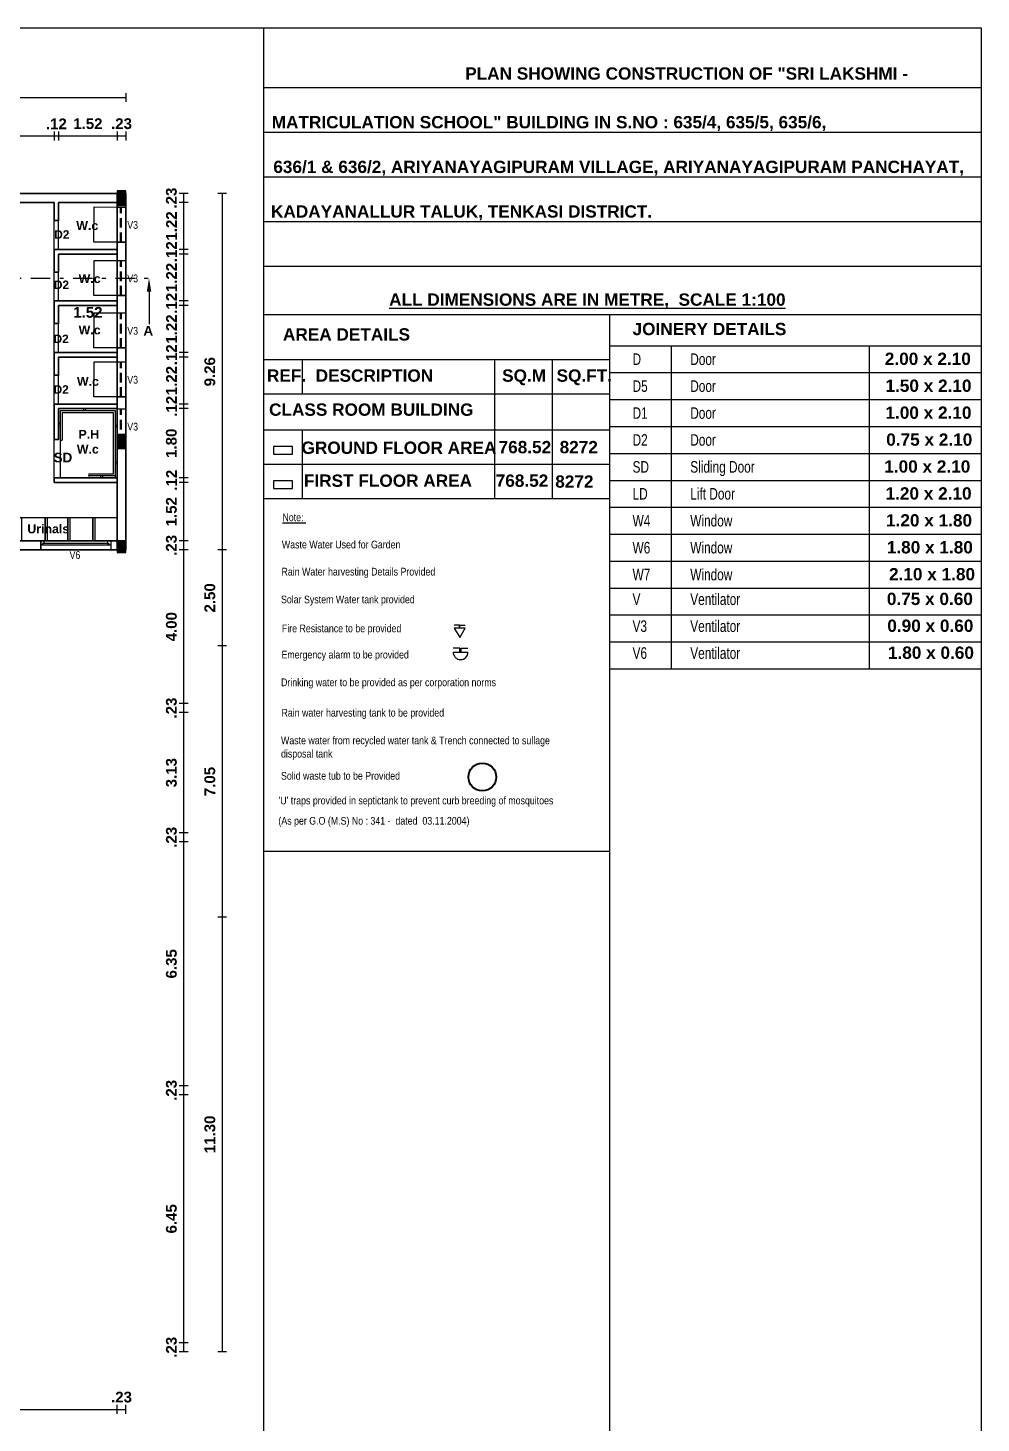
# Model space of a CAD drawing. Header units: metres. Extents: x 0 to 602, y 0 to 196.
# Drawn here: x 362.75 to 387.53, y 102.82 to 139.09 of the extents above; entities that cross this region are included whole.
import ezdxf
from ezdxf.enums import TextEntityAlignment as Align

# ---------------------------------------------------------------- set-up
doc = ezdxf.new("R2010")
doc.units = ezdxf.units.M
doc.header["$MEASUREMENT"] = 0
doc.linetypes.add('DASHDOT2', pattern=[0.5, 0.25, -0.125, 0, -0.125])
doc.linetypes.add('HIDDEN', pattern=[0.375, 0.25, -0.125])
for name, color, linetype, lineweight in [('BLK_1_FLR_1_BLT_UP_AREA', 4, 'Continuous', 30), ('BLK_1_FLR_1_SP_WC', 7, 'Continuous', 30), ('BLK_1_FLR_1_URINAL', 235, 'Continuous', 30), ('BLK_1_FLR_1_WATER_CLOSET', 4, 'Continuous', 30)]:
    doc.layers.add(name, color=color, linetype=linetype, lineweight=lineweight)
doc.layers.add('BLK_1_FLR_1_CARPET_AREA', color=10, linetype='Continuous')
doc.layers.add('TOILET_VENTILATION', color=6, linetype='Continuous')
doc.styles.add('.3', font='GILC____.TTF', dxfattribs={"height": 0.3})
doc.styles.add('Ar Bold', font='arialbd.ttf')
doc.styles.get("Standard").update_dxf_attribs({"font": 'swissc.ttf', "height": 0.23})
doc.styles.add('style BOLD', font='arialbd.ttf')
doc.dimstyles.new('~dimensions', dxfattribs={"dimtxt": 0.28, "dimasz": 0.17, "dimexe": 0.05, "dimexo": 0.0625, "dimgap": 0.06, "dimtad": 1, "dimzin": 4, "dimdsep": 46, "dimtxsty": 'Ar Bold', "dimcen": 0.09, "dimse1": 1, "dimse2": 1, "dimsd1": 1, "dimsd2": 1, "dimclrt": 4, "dimadec": 0, "dimazin": 0, "dimtfac": 1, "dimtix": 1, "dimtofl": 0, "dimtmove": 2, "dimatfit": 3, "dimfxl": 0, "dimtolj": 1, "dimtzin": 0, "dimarcsym": 0})

# ---------------------------------------------------------------- blocks, each defined once
blk = doc.blocks.new('V3-R(p-WOS)')
for p, q in [((0, 0.455), (0, -0.455)), ((0, 0.455), (0.23, 0.455)), ((0.23, 0.455), (0.23, -0.455)), ((0, -0.455), (0.23, -0.455))]:
    blk.add_line(p, q)
at = {"linetype": 'HIDDEN'}
for p, q in [((0.085, -0.455), (0.085, 0.455)), ((0.115, -0.455), (0.115, 0.455))]:
    blk.add_line(p, q, dxfattribs=at)
blk.add_text('V3', height=0.2).set_placement((0.264, -0.109))
blk = doc.blocks.new('ryhh')
at = {"color": 6}
for p, q in [((4074.26, -741.69), (4073.72, -741.69)), ((4074.26, -742), (4074.26, -741.69)), ((4074.31, -742), (4074.31, -741.69)), ((4074.31, -741.69), (4074.85, -741.69)), ((4074.28, -744.1), (4073.59, -744.1)), ((4074.28, -744.5), (4074.28, -744.1)), ((4074.45, -744.5), (4074.45, -744.1)), ((4074.45, -744.1), (4075.14, -744.1)), ((4073.59, -744.5), (4075.14, -744.5))]:
    blk.add_line(p, q, dxfattribs=at)
blk.add_lwpolyline([(4074.29, -742.98), (4074.85, -742), (4073.72, -742)], close=True, dxfattribs=at)
at = {"color": 6, "lineweight": 40}
blk.add_circle((4076.64, -757.49), 1.44, dxfattribs=at)
at = {"color": 6}
blk.add_arc((4074.37, -744.5), 0.775, 180, 0, dxfattribs=at)
for s, p in [('%%uNote: ', (4055.85, -730.88)), ('Waste Water Used for Garden', (4055.79, -733.71)), ('Rain Water harvesting Details Provided', (4055.75, -736.53)), ('Solar System Water tank provided', (4055.7, -739.42)), ('Fire Resistance to be provided', (4055.79, -742.43)), ('Emergency alarm to be provided', (4055.75, -745.16)), ('Drinking water to be provided as per corporation norms', (4055.7, -748.04)), ('Rain water harvesting tank to be provided', (4055.75, -751.2)), ('Waste water from recycled water tank & Trench connected to sullage ', (4055.7, -754.08)), ('disposal tank', (4055.7, -755.46)), ('Solid waste tub to be Provided', (4055.7, -757.76)), ("'U' traps provided in septictank to prevent curb breeding of mosquitoes", (4055.45, -760.33)), ('(As per G.O (M.S) No : 341 -  dated  03.11.2004)', (4055.43, -762.44))]:
    blk.add_text(s, height=0.8).set_placement(p)
blk = doc.blocks.new('*D1051')
at = {"layer": 'Defpoints', "color": 0, "linetype": 'Continuous', "lineweight": 30}
for p in [(359.072, 136.399), (363.432, 136.399), (363.432, 136.399)]:
    blk.add_point(p, dxfattribs=at)
at = {"color": 4, "linetype": 'Continuous', "insert": (361.252, 136.602), "char_height": 0.28, "attachment_point": 5, "style": 'Ar Bold'}
blk.add_mtext('\\A1;4.36', dxfattribs=at)
blk = doc.blocks.new('*D1052')
at = {"layer": 'Defpoints', "color": 0, "linetype": 'Continuous', "lineweight": 30}
for p in [(363.432, 136.399), (363.552, 136.399), (363.552, 136.399)]:
    blk.add_point(p, dxfattribs=at)
at = {"color": 4, "linetype": 'Continuous', "insert": (363.492, 136.599), "char_height": 0.28, "attachment_point": 5, "style": 'Ar Bold'}
blk.add_mtext('\\A1;.12', dxfattribs=at)
blk = doc.blocks.new('*D1053')
at = {"layer": 'Defpoints', "color": 0, "linetype": 'Continuous', "lineweight": 30}
for p in [(363.552, 136.399), (365.072, 136.399), (365.072, 136.399)]:
    blk.add_point(p, dxfattribs=at)
at = {"color": 4, "linetype": 'Continuous', "insert": (364.312, 136.602), "char_height": 0.28, "attachment_point": 5, "style": 'Ar Bold'}
blk.add_mtext('\\A1;1.52', dxfattribs=at)
blk = doc.blocks.new('*D1054')
at = {"layer": 'Defpoints', "color": 0, "linetype": 'Continuous', "lineweight": 30}
for p in [(365.072, 136.399), (365.302, 136.399), (365.302, 136.399)]:
    blk.add_point(p, dxfattribs=at)
at = {"color": 4, "linetype": 'Continuous', "insert": (365.187, 136.602), "char_height": 0.28, "attachment_point": 5, "style": 'Ar Bold'}
blk.add_mtext('\\A1;.23', dxfattribs=at)
blk = doc.blocks.new('*D1055')
at = {"layer": 'Defpoints', "color": 0, "linetype": 'Continuous', "lineweight": 30}
for p in [(306.612, 137.284), (365.302, 137.392), (365.302, 137.284)]:
    blk.add_point(p, dxfattribs=at)
at = {"color": 4, "linetype": 'Continuous', "insert": (335.957, 137.595), "char_height": 0.28, "attachment_point": 5, "style": 'Ar Bold'}
blk.add_mtext('\\A1;58.69', dxfattribs=at)
blk = doc.blocks.new('*D1056')
at = {"layer": 'Defpoints', "color": 0, "linetype": 'Continuous', "lineweight": 30}
for p in [(366.687, 104.904), (366.687, 104.904), (366.687, 104.674)]:
    blk.add_point(p, dxfattribs=at)
at = {"color": 4, "linetype": 'Continuous', "insert": (366.484, 104.789), "char_height": 0.28, "attachment_point": 5, "rotation": 90, "style": 'Ar Bold'}
blk.add_mtext('\\A1;.23', dxfattribs=at)
blk = doc.blocks.new('*D1057')
at = {"layer": 'Defpoints', "color": 0, "linetype": 'Continuous', "lineweight": 30}
for p in [(366.687, 111.354), (366.687, 111.354), (366.687, 104.904)]:
    blk.add_point(p, dxfattribs=at)
at = {"color": 4, "linetype": 'Continuous', "insert": (366.484, 108.129), "char_height": 0.28, "attachment_point": 5, "rotation": 90, "style": 'Ar Bold'}
blk.add_mtext('\\A1;6.45', dxfattribs=at)
blk = doc.blocks.new('*D1058')
at = {"layer": 'Defpoints', "color": 0, "linetype": 'Continuous', "lineweight": 30}
for p in [(366.687, 111.584), (366.687, 111.584), (366.687, 111.354)]:
    blk.add_point(p, dxfattribs=at)
at = {"color": 4, "linetype": 'Continuous', "insert": (366.484, 111.469), "char_height": 0.28, "attachment_point": 5, "rotation": 90, "style": 'Ar Bold'}
blk.add_mtext('\\A1;.23', dxfattribs=at)
blk = doc.blocks.new('*D1059')
at = {"layer": 'Defpoints', "color": 0, "linetype": 'Continuous', "lineweight": 30}
for p in [(366.687, 117.934), (366.687, 117.934), (366.687, 111.584)]:
    blk.add_point(p, dxfattribs=at)
at = {"color": 4, "linetype": 'Continuous', "insert": (366.484, 114.759), "char_height": 0.28, "attachment_point": 5, "rotation": 90, "style": 'Ar Bold'}
blk.add_mtext('\\A1;6.35', dxfattribs=at)
blk = doc.blocks.new('*D1060')
at = {"layer": 'Defpoints', "color": 0, "linetype": 'Continuous', "lineweight": 30}
for p in [(366.687, 118.164), (366.687, 118.164), (366.687, 117.934)]:
    blk.add_point(p, dxfattribs=at)
at = {"color": 4, "linetype": 'Continuous', "insert": (366.484, 118.049), "char_height": 0.28, "attachment_point": 5, "rotation": 90, "style": 'Ar Bold'}
blk.add_mtext('\\A1;.23', dxfattribs=at)
blk = doc.blocks.new('*D1061')
at = {"layer": 'Defpoints', "color": 0, "linetype": 'Continuous', "lineweight": 30}
for p in [(366.687, 121.294), (366.687, 121.294), (366.687, 118.164)]:
    blk.add_point(p, dxfattribs=at)
at = {"color": 4, "linetype": 'Continuous', "insert": (366.484, 119.729), "char_height": 0.28, "attachment_point": 5, "rotation": 90, "style": 'Ar Bold'}
blk.add_mtext('\\A1;3.13', dxfattribs=at)
blk = doc.blocks.new('*D1062')
at = {"layer": 'Defpoints', "color": 0, "linetype": 'Continuous', "lineweight": 30}
for p in [(366.687, 121.524), (366.687, 121.524), (366.687, 121.294)]:
    blk.add_point(p, dxfattribs=at)
at = {"color": 4, "linetype": 'Continuous', "insert": (366.484, 121.409), "char_height": 0.28, "attachment_point": 5, "rotation": 90, "style": 'Ar Bold'}
blk.add_mtext('\\A1;.23', dxfattribs=at)
blk = doc.blocks.new('*D1063')
at = {"layer": 'Defpoints', "color": 0, "linetype": 'Continuous', "lineweight": 30}
for p in [(366.687, 125.524), (366.687, 125.524), (366.687, 121.524)]:
    blk.add_point(p, dxfattribs=at)
at = {"color": 4, "linetype": 'Continuous', "insert": (366.484, 123.524), "char_height": 0.28, "attachment_point": 5, "rotation": 90, "style": 'Ar Bold'}
blk.add_mtext('\\A1;4.00', dxfattribs=at)
blk = doc.blocks.new('*D1064')
at = {"layer": 'Defpoints', "color": 0, "linetype": 'Continuous', "lineweight": 30}
for p in [(366.687, 125.754), (366.687, 125.754), (366.687, 125.524)]:
    blk.add_point(p, dxfattribs=at)
at = {"color": 4, "linetype": 'Continuous', "insert": (366.484, 125.639), "char_height": 0.28, "attachment_point": 5, "rotation": 90, "style": 'Ar Bold'}
blk.add_mtext('\\A1;.23', dxfattribs=at)
blk = doc.blocks.new('*D1065')
at = {"layer": 'Defpoints', "color": 0, "linetype": 'Continuous', "lineweight": 30}
for p in [(366.687, 127.274), (366.687, 127.274), (366.687, 125.754)]:
    blk.add_point(p, dxfattribs=at)
at = {"color": 4, "linetype": 'Continuous', "insert": (366.484, 126.514), "char_height": 0.28, "attachment_point": 5, "rotation": 90, "style": 'Ar Bold'}
blk.add_mtext('\\A1;1.52', dxfattribs=at)
blk = doc.blocks.new('*D1066')
at = {"layer": 'Defpoints', "color": 0, "linetype": 'Continuous', "lineweight": 30}
for p in [(366.687, 127.394), (366.687, 127.394), (366.687, 127.274)]:
    blk.add_point(p, dxfattribs=at)
at = {"color": 4, "linetype": 'Continuous', "insert": (366.486, 127.334), "char_height": 0.28, "attachment_point": 5, "rotation": 90, "style": 'Ar Bold'}
blk.add_mtext('\\A1;.12', dxfattribs=at)
blk = doc.blocks.new('*D1067')
at = {"layer": 'Defpoints', "color": 0, "linetype": 'Continuous', "lineweight": 30}
for p in [(366.687, 129.194), (366.687, 129.194), (366.687, 127.394)]:
    blk.add_point(p, dxfattribs=at)
at = {"color": 4, "linetype": 'Continuous', "insert": (366.483, 128.294), "char_height": 0.28, "attachment_point": 5, "rotation": 90, "style": 'Ar Bold'}
blk.add_mtext('\\A1;1.80', dxfattribs=at)
blk = doc.blocks.new('*D1068')
at = {"layer": 'Defpoints', "color": 0, "linetype": 'Continuous', "lineweight": 30}
for p in [(366.687, 129.314), (366.687, 129.314), (366.687, 129.194)]:
    blk.add_point(p, dxfattribs=at)
at = {"color": 4, "linetype": 'Continuous', "insert": (366.486, 129.254), "char_height": 0.28, "attachment_point": 5, "rotation": 90, "style": 'Ar Bold'}
blk.add_mtext('\\A1;.12', dxfattribs=at)
blk = doc.blocks.new('*D1069')
at = {"layer": 'Defpoints', "color": 0, "linetype": 'Continuous', "lineweight": 30}
for p in [(366.687, 130.534), (366.687, 130.534), (366.687, 129.314)]:
    blk.add_point(p, dxfattribs=at)
at = {"color": 4, "linetype": 'Continuous', "insert": (366.486, 129.924), "char_height": 0.28, "attachment_point": 5, "rotation": 90, "style": 'Ar Bold'}
blk.add_mtext('\\A1;1.22', dxfattribs=at)
blk = doc.blocks.new('*D1070')
at = {"layer": 'Defpoints', "color": 0, "linetype": 'Continuous', "lineweight": 30}
for p in [(366.687, 130.654), (366.687, 130.654), (366.687, 130.534)]:
    blk.add_point(p, dxfattribs=at)
at = {"color": 4, "linetype": 'Continuous', "insert": (366.486, 130.594), "char_height": 0.28, "attachment_point": 5, "rotation": 90, "style": 'Ar Bold'}
blk.add_mtext('\\A1;.12', dxfattribs=at)
blk = doc.blocks.new('*D1071')
at = {"layer": 'Defpoints', "color": 0, "linetype": 'Continuous', "lineweight": 30}
for p in [(366.687, 131.874), (366.687, 131.874), (366.687, 130.654)]:
    blk.add_point(p, dxfattribs=at)
at = {"color": 4, "linetype": 'Continuous', "insert": (366.486, 131.264), "char_height": 0.28, "attachment_point": 5, "rotation": 90, "style": 'Ar Bold'}
blk.add_mtext('\\A1;1.22', dxfattribs=at)
blk = doc.blocks.new('*D1072')
at = {"layer": 'Defpoints', "color": 0, "linetype": 'Continuous', "lineweight": 30}
for p in [(366.687, 131.994), (366.687, 131.994), (366.687, 131.874)]:
    blk.add_point(p, dxfattribs=at)
at = {"color": 4, "linetype": 'Continuous', "insert": (366.486, 131.934), "char_height": 0.28, "attachment_point": 5, "rotation": 90, "style": 'Ar Bold'}
blk.add_mtext('\\A1;.12', dxfattribs=at)
blk = doc.blocks.new('*D1073')
at = {"layer": 'Defpoints', "color": 0, "linetype": 'Continuous', "lineweight": 30}
for p in [(366.687, 133.214), (366.687, 133.214), (366.687, 131.994)]:
    blk.add_point(p, dxfattribs=at)
at = {"color": 4, "linetype": 'Continuous', "insert": (366.486, 132.604), "char_height": 0.28, "attachment_point": 5, "rotation": 90, "style": 'Ar Bold'}
blk.add_mtext('\\A1;1.22', dxfattribs=at)
blk = doc.blocks.new('*D1074')
at = {"layer": 'Defpoints', "color": 0, "linetype": 'Continuous', "lineweight": 30}
for p in [(366.687, 133.334), (366.687, 133.334), (366.687, 133.214)]:
    blk.add_point(p, dxfattribs=at)
at = {"color": 4, "linetype": 'Continuous', "insert": (366.486, 133.274), "char_height": 0.28, "attachment_point": 5, "rotation": 90, "style": 'Ar Bold'}
blk.add_mtext('\\A1;.12', dxfattribs=at)
blk = doc.blocks.new('*D1075')
at = {"layer": 'Defpoints', "color": 0, "linetype": 'Continuous', "lineweight": 30}
for p in [(366.687, 134.554), (366.802, 134.554), (366.687, 133.334)]:
    blk.add_point(p, dxfattribs=at)
at = {"color": 4, "linetype": 'Continuous', "insert": (366.486, 133.944), "char_height": 0.28, "attachment_point": 5, "rotation": 90, "style": 'Ar Bold'}
blk.add_mtext('\\A1;1.22', dxfattribs=at)
blk = doc.blocks.new('*D1076')
at = {"layer": 'Defpoints', "color": 0, "linetype": 'Continuous', "lineweight": 30}
for p in [(366.687, 134.784), (366.687, 134.784), (366.802, 134.554)]:
    blk.add_point(p, dxfattribs=at)
at = {"color": 4, "linetype": 'Continuous', "insert": (366.484, 134.669), "char_height": 0.28, "attachment_point": 5, "rotation": 90, "style": 'Ar Bold'}
blk.add_mtext('\\A1;.23', dxfattribs=at)
blk = doc.blocks.new('*D1077')
at = {"layer": 'Defpoints', "color": 0, "linetype": 'Continuous', "lineweight": 30}
for p in [(367.687, 115.974), (367.687, 115.974), (367.687, 104.674)]:
    blk.add_point(p, dxfattribs=at)
at = {"color": 4, "linetype": 'Continuous', "insert": (367.484, 110.324), "char_height": 0.28, "attachment_point": 5, "rotation": 90, "style": 'Ar Bold'}
blk.add_mtext('\\A1;11.30', dxfattribs=at)
blk = doc.blocks.new('*D1078')
at = {"layer": 'Defpoints', "color": 0, "linetype": 'Continuous', "lineweight": 30}
for p in [(367.687, 123.024), (367.687, 123.024), (367.687, 115.974)]:
    blk.add_point(p, dxfattribs=at)
at = {"color": 4, "linetype": 'Continuous', "insert": (367.484, 119.499), "char_height": 0.28, "attachment_point": 5, "rotation": 90, "style": 'Ar Bold'}
blk.add_mtext('\\A1;7.05', dxfattribs=at)
blk = doc.blocks.new('*D1079')
at = {"layer": 'Defpoints', "color": 0, "linetype": 'Continuous', "lineweight": 30}
for p in [(367.687, 125.524), (367.687, 125.524), (367.687, 123.024)]:
    blk.add_point(p, dxfattribs=at)
at = {"color": 4, "linetype": 'Continuous', "insert": (367.484, 124.274), "char_height": 0.28, "attachment_point": 5, "rotation": 90, "style": 'Ar Bold'}
blk.add_mtext('\\A1;2.50', dxfattribs=at)
blk = doc.blocks.new('*D1080')
at = {"layer": 'Defpoints', "color": 0, "linetype": 'Continuous', "lineweight": 30}
for p in [(367.687, 134.784), (367.687, 134.784), (367.687, 125.524)]:
    blk.add_point(p, dxfattribs=at)
at = {"color": 4, "linetype": 'Continuous', "insert": (367.483, 130.154), "char_height": 0.28, "attachment_point": 5, "rotation": 90, "style": 'Ar Bold'}
blk.add_mtext('\\A1;9.26', dxfattribs=at)
blk = doc.blocks.new('*D1103')
at = {"layer": 'Defpoints', "color": 0, "linetype": 'Continuous', "lineweight": 30}
for p in [(359.072, 103.289), (365.072, 103.289), (365.072, 103.289)]:
    blk.add_point(p, dxfattribs=at)
at = {"color": 4, "linetype": 'Continuous', "insert": (362.072, 103.492), "char_height": 0.28, "attachment_point": 5, "style": 'Ar Bold'}
blk.add_mtext('\\A1;6.00', dxfattribs=at)
blk = doc.blocks.new('*D1104')
at = {"layer": 'Defpoints', "color": 0, "linetype": 'Continuous', "lineweight": 30}
for p in [(365.072, 103.289), (365.302, 103.289), (365.302, 103.289)]:
    blk.add_point(p, dxfattribs=at)
at = {"color": 4, "linetype": 'Continuous', "insert": (365.187, 103.492), "char_height": 0.28, "attachment_point": 5, "style": 'Ar Bold'}
blk.add_mtext('\\A1;.23', dxfattribs=at)
blk = doc.blocks.new('*D1125')
at = {"layer": 'Defpoints', "color": 0, "linetype": 'Continuous', "lineweight": 30}
for p in [(363.552, 131.874), (365.072, 131.874), (363.552, 131.493)]:
    blk.add_point(p, dxfattribs=at)
at = {"color": 4, "linetype": 'Continuous', "insert": (364.312, 131.696), "char_height": 0.28, "attachment_point": 5, "style": 'Ar Bold'}
blk.add_mtext('\\A1;1.52', dxfattribs=at)

msp = doc.modelspace()

# ---------------------------------------------------------------- hatches: boundary and pattern name
at = {"linetype": 'Continuous', "ltscale": 0.1}
h = msp.add_hatch(color=8, dxfattribs=at)
h.dxf.hatch_style = 1
h.paths.add_polyline_path([(365.072, 134.859), (365.072, 134.479), (365.302, 134.479), (365.302, 134.859)])
h = msp.add_hatch(color=8, dxfattribs=at)
h.dxf.hatch_style = 1
h.paths.add_polyline_path([(365.072, 128.149), (365.072, 128.529), (365.302, 128.529), (365.302, 128.149)])
h = msp.add_hatch(color=8, dxfattribs=at)
h.dxf.hatch_style = 1
h.paths.add_polyline_path([(365.072, 125.754), (365.072, 125.454), (365.302, 125.454), (365.302, 125.754)])

# ---------------------------------------------------------------- linework, layer by layer
at = {"color": 5}
for p, q in [((368.884, 64.21), (368.884, 139.094)), ((368.884, 131.645), (387.534, 131.645)), ((377.884, 64.21), (377.884, 131.645)), ((377.884, 131.645), (386.884, 131.645)), ((377.884, 131.645), (386.884, 131.645)), ((368.884, 117.689), (377.884, 117.689))]:
    msp.add_line(p, q, dxfattribs=at)
at = {"color": 6}
for p, q in [((368.884, 137.543), (387.534, 137.543)), ((368.884, 136.383), (387.534, 136.383)), ((368.884, 135.223), (387.534, 135.223)), ((368.884, 134.063), (387.534, 134.063)), ((368.884, 132.903), (387.534, 132.903)), ((379.473, 130.83), (379.473, 122.43)), ((384.623, 130.83), (384.623, 122.43)), ((369.884, 130.47), (369.884, 129.576)), ((374.884, 130.47), (374.884, 126.856)), ((376.384, 130.47), (376.384, 126.856)), ((377.884, 130.13), (387.534, 130.13)), ((377.884, 130.13), (387.534, 130.13)), ((368.884, 129.576), (377.884, 129.576)), ((377.884, 129.43), (387.534, 129.43)), ((368.884, 128.646), (377.884, 128.646)), ((368.884, 128.646), (377.884, 128.646)), ((369.884, 128.646), (369.884, 127.751)), ((377.884, 128.73), (387.534, 128.73)), ((368.884, 127.751), (377.884, 127.751)), ((368.884, 127.751), (377.884, 127.751)), ((368.884, 127.751), (377.884, 127.751)), ((368.884, 127.751), (377.884, 127.751)), ((369.884, 127.751), (369.884, 126.856)), ((377.884, 128.03), (387.534, 128.03)), ((377.884, 127.33), (387.534, 127.33)), ((368.884, 126.856), (377.884, 126.856)), ((377.884, 126.63), (387.534, 126.63)), ((377.884, 125.93), (387.534, 125.93)), ((377.884, 125.23), (387.534, 125.23)), ((377.884, 124.53), (387.534, 124.53)), ((377.884, 123.83), (387.534, 123.83)), ((377.884, 123.13), (387.534, 123.13))]:
    msp.add_line(p, q, dxfattribs=at)
at = {"linetype": 'Continuous'}
for p, q in [((306.612, 137.284), (365.302, 137.284)), ((365.302, 137.399), (365.302, 137.169)), ((306.612, 136.284), (365.302, 136.284)), ((363.432, 136.399), (363.432, 136.169)), ((363.552, 136.399), (363.552, 136.169)), ((365.072, 136.399), (365.072, 136.169)), ((365.302, 136.399), (365.302, 136.169)), ((366.917, 134.784), (366.687, 134.784)), ((366.802, 134.784), (366.802, 104.674)), ((367.917, 134.784), (367.687, 134.784)), ((367.802, 134.784), (367.802, 104.674)), ((366.917, 134.554), (366.687, 134.554)), ((366.917, 133.334), (366.687, 133.334)), ((366.917, 133.214), (366.687, 133.214)), ((366.917, 131.994), (366.687, 131.994)), ((366.917, 131.874), (366.687, 131.874)), ((366.917, 130.654), (366.687, 130.654)), ((366.917, 130.534), (366.687, 130.534)), ((366.917, 129.314), (366.687, 129.314)), ((366.917, 129.194), (366.687, 129.194)), ((366.917, 127.394), (366.687, 127.394)), ((366.917, 127.274), (366.687, 127.274)), ((366.917, 125.754), (366.687, 125.754)), ((366.917, 125.524), (366.687, 125.524)), ((367.917, 125.524), (367.687, 125.524)), ((367.917, 123.024), (367.687, 123.024)), ((366.917, 121.524), (366.687, 121.524)), ((366.917, 121.294), (366.687, 121.294)), ((366.917, 118.164), (366.687, 118.164)), ((366.917, 117.934), (366.687, 117.934)), ((367.917, 115.974), (367.687, 115.974)), ((366.917, 111.584), (366.687, 111.584)), ((366.917, 111.354), (366.687, 111.354)), ((366.917, 104.904), (366.687, 104.904)), ((366.917, 104.674), (366.687, 104.674)), ((367.917, 104.674), (367.687, 104.674)), ((306.612, 103.174), (365.302, 103.174)), ((365.072, 103.059), (365.072, 103.289)), ((365.302, 103.059), (365.302, 103.289))]:
    msp.add_line(p, q, dxfattribs=at)
at = {"linetype": 'Continuous', "ltscale": 0.1}
for p, q in [((365.302, 125.524), (365.302, 134.784)), ((363.432, 134.554), (359.072, 134.554)), ((363.432, 127.274), (363.432, 134.554)), ((365.072, 134.554), (363.552, 134.554)), ((363.552, 134.084), (363.552, 134.554)), ((363.552, 134.084), (363.432, 134.084)), ((365.072, 133.334), (363.432, 133.334)), ((365.072, 133.214), (363.552, 133.214)), ((363.552, 132.744), (363.552, 133.214)), ((363.552, 132.744), (363.432, 132.744)), ((365.072, 131.994), (363.432, 131.994)), ((363.552, 131.404), (363.552, 131.874)), ((365.072, 131.874), (363.552, 131.874)), ((363.552, 131.404), (363.432, 131.404)), ((365.072, 130.654), (363.432, 130.654)), ((363.552, 130.064), (363.552, 130.534)), ((365.072, 130.534), (363.552, 130.534)), ((363.552, 130.064), (363.432, 130.064)), ((365.072, 129.314), (363.432, 129.314)), ((363.552, 128.394), (363.552, 129.194)), ((365.072, 129.194), (363.552, 129.194)), ((363.552, 128.394), (363.432, 128.394)), ((365.072, 128.149), (365.072, 128.224)), ((365.302, 128.149), (365.302, 128.224)), ((365.072, 127.394), (363.432, 127.394)), ((365.072, 127.274), (363.432, 127.274)), ((365.302, 125.524), (365.302, 125.754))]:
    msp.add_line(p, q, dxfattribs=at)
at = {"color": 71, "linetype": 'DASHDOT2', "ltscale": 2}
msp.add_line((305.629, 132.588), (365.902, 132.588), dxfattribs=at)
at = {"color": 3}
for p, q in [((377.884, 130.83), (387.534, 130.83)), ((368.884, 130.47), (377.884, 130.47))]:
    msp.add_line(p, q, dxfattribs=at)
at = {"color": 8, "linetype": 'Continuous', "ltscale": 0.1}
for p, q in [((363.602, 128.394), (363.602, 129.144)), ((363.602, 129.144), (365.022, 129.144)), ((364.205, 129.144), (364.205, 129.194)), ((364.255, 129.144), (364.255, 129.194)), ((365.022, 129.144), (365.022, 127.444)), ((363.549, 128.816), (363.599, 128.819)), ((363.652, 128.394), (363.652, 129.094)), ((363.652, 129.094), (364.972, 129.094)), ((364.972, 129.094), (364.972, 127.494)), ((363.552, 128.766), (363.602, 128.769)), ((365.022, 128.768), (365.072, 128.768)), ((365.022, 128.718), (365.072, 128.718)), ((365.022, 127.812), (365.072, 127.812)), ((365.022, 127.762), (365.072, 127.762)), ((364.972, 127.494), (364.352, 127.494)), ((365.022, 127.444), (364.352, 127.444)), ((364.651, 127.394), (364.651, 127.444)), ((364.701, 127.394), (364.701, 127.444))]:
    msp.add_line(p, q, dxfattribs=at)
for p, q in [((369.634, 128.211), (369.134, 128.211)), ((369.134, 128.211), (369.134, 128.011)), ((369.634, 128.011), (369.634, 128.211)), ((369.134, 128.011), (369.634, 128.011)), ((369.634, 127.316), (369.134, 127.316)), ((369.134, 127.316), (369.134, 127.116)), ((369.134, 127.116), (369.634, 127.116)), ((369.634, 127.116), (369.634, 127.316)), ((363.085, 125.754), (364.905, 125.754)), ((363.085, 125.754), (363.085, 125.524)), ((363.135, 125.654), (363.085, 125.654)), ((363.085, 125.524), (364.905, 125.524)), ((363.135, 125.684), (363.135, 125.654)), ((363.165, 125.684), (363.135, 125.684)), ((363.135, 125.654), (364.855, 125.654)), ((363.165, 125.754), (363.165, 125.684)), ((364.825, 125.684), (363.165, 125.684)), ((364.825, 125.754), (364.825, 125.684)), ((364.825, 125.684), (364.855, 125.684)), ((364.855, 125.684), (364.855, 125.654)), ((364.855, 125.654), (364.905, 125.654)), ((364.905, 125.754), (364.905, 125.524))]:
    msp.add_line(p, q)
at = {"color": 115, "linetype": 'Continuous'}
msp.add_line((361.395, 126.364), (365.072, 126.364), dxfattribs=at)
at = {"color": 5, "linetype": 'Continuous', "ltscale": 0.1}
msp.add_line((377.884, 122.43), (387.534, 122.43), dxfattribs=at)
at = {"color": 5}
msp.add_lwpolyline([(387.534, 64.21), (303.031, 64.21), (303.031, 139.094), (387.534, 139.094)], close=True, dxfattribs=at)
at = {"color": 1, "linetype": 'Continuous', "ltscale": 0.1}
for points in [[(365.072, 134.784), (362.519, 134.784), (362.519, 134.554), (363.432, 134.554), (363.432, 134.084), (363.552, 134.084), (363.552, 134.554), (365.072, 134.554)], [(365.302, 133.525), (365.072, 133.525), (365.072, 133.045), (365.302, 133.045)], [(365.302, 132.135), (365.072, 132.135), (365.072, 131.683), (365.302, 131.683)], [(365.302, 130.773), (365.072, 130.773), (365.072, 130.41), (365.302, 130.41)], [(365.302, 129.5), (365.072, 129.5), (365.072, 129.19), (365.302, 129.19)], [(365.302, 128.149), (365.072, 128.149), (365.072, 125.754), (365.302, 125.754)], [(363.085, 125.754), (361.128, 125.754), (361.128, 125.524), (363.085, 125.524)], [(365.072, 125.754), (364.905, 125.754), (364.905, 125.524), (365.072, 125.524)]]:
    msp.add_lwpolyline(points, close=True, dxfattribs=at)
at = {"color": 5, "linetype": 'Continuous', "ltscale": 0.1}
for points in [[(365.072, 134.859), (365.072, 134.479), (365.302, 134.479), (365.302, 134.859)], [(365.072, 128.149), (365.072, 128.529), (365.302, 128.529), (365.302, 128.149)], [(365.072, 125.754), (365.072, 125.454), (365.302, 125.454), (365.302, 125.754)]]:
    msp.add_lwpolyline(points, close=True, dxfattribs=at)
at = {"linetype": 'Continuous', "ltscale": 0.1}
msp.add_lwpolyline([(359.072, 125.754), (365.072, 125.754), (365.072, 134.554)], dxfattribs=at)
at = {"color": 1}
msp.add_lwpolyline([(365.902, 132.238), (365.902, 131.388)], dxfattribs=at)
at = {"color": 115, "linetype": 'Continuous'}
for points in [[(363.203, 125.754), (363.203, 126.364), (363.253, 126.364), (363.253, 125.754)], [(363.795, 125.754), (363.795, 126.364), (363.845, 126.364), (363.845, 125.754)], [(364.445, 125.754), (364.445, 126.364), (364.495, 126.364), (364.495, 125.754)]]:
    msp.add_lwpolyline(points, dxfattribs=at)
at = {"color": 8, "linetype": 'Continuous', "ltscale": 0.1}
for centre, start, end in [((363.627, 128.394), 180, 0), ((364.352, 127.469), 90, 270)]:
    msp.add_arc(centre, 0.025, start, end, dxfattribs=at)
at = {"color": 1}
msp.add_solid([(365.844, 132.238), (365.902, 132.588), (365.96, 132.238)], dxfattribs=at)
at = {"layer": 'BLK_1_FLR_1_BLT_UP_AREA', "color": 26, "lineweight": 35}
msp.add_lwpolyline([(306.612, 134.784), (365.302, 134.784), (365.302, 125.524), (315.952, 125.524), (315.952, 123.024), (320.252, 123.024), (320.252, 115.974), (315.952, 115.974), (315.952, 104.674), (306.612, 104.674)], close=True, dxfattribs=at)
at = {"layer": 'BLK_1_FLR_1_CARPET_AREA', "color": 26, "lineweight": 35}
msp.add_lwpolyline([(359.072, 134.554), (363.432, 134.554), (363.432, 134.084), (363.552, 134.084), (363.552, 134.554), (365.072, 134.554), (365.072, 133.334), (363.432, 133.334), (363.432, 132.744), (363.552, 132.744), (363.552, 133.214), (365.072, 133.214), (365.072, 131.994), (363.432, 131.994), (363.432, 131.404), (363.552, 131.404), (363.552, 131.874), (365.072, 131.874), (365.072, 130.654), (363.432, 130.654), (363.432, 130.064), (363.552, 130.064), (363.552, 130.534), (365.072, 130.534), (365.072, 129.314), (363.432, 129.314), (363.432, 128.394), (363.552, 128.394), (363.552, 129.194), (365.072, 129.19), (365.072, 127.394), (363.432, 127.394), (363.432, 127.274), (365.072, 127.274), (365.072, 125.754), (359.072, 125.754)], dxfattribs=at)
at = {"layer": 'BLK_1_FLR_1_SP_WC', "color": 233, "lineweight": 30}
msp.add_lwpolyline([(363.602, 129.144), (365.022, 129.144), (365.022, 127.394), (363.602, 127.394)], close=True, dxfattribs=at)
at = {"layer": 'BLK_1_FLR_1_URINAL', "color": 235, "lineweight": 30}
for points in [[(362.595, 126.364), (363.203, 126.364), (363.203, 125.754), (362.595, 125.754)], [(363.203, 126.364), (363.795, 126.364), (363.795, 125.754), (363.203, 125.754)], [(363.795, 126.364), (364.445, 126.364), (364.445, 125.754), (363.795, 125.754)], [(364.445, 126.364), (365.072, 126.364), (365.072, 125.754), (364.445, 125.754)]]:
    msp.add_lwpolyline(points, close=True, dxfattribs=at)
at = {"layer": 'BLK_1_FLR_1_WATER_CLOSET', "color": 1, "lineweight": 30}
for points in [[(363.552, 134.554), (365.072, 134.554), (365.072, 133.334), (363.552, 133.334)], [(363.552, 133.214), (365.072, 133.214), (365.072, 131.994), (363.552, 131.994)], [(363.552, 131.874), (365.072, 131.874), (365.072, 130.654), (363.552, 130.654)], [(363.552, 130.534), (365.072, 130.534), (365.072, 129.314), (363.552, 129.314)]]:
    msp.add_lwpolyline(points, close=True, dxfattribs=at)
at = {"layer": 'TOILET_VENTILATION', "color": 6, "lineweight": 30}
for points in [[(365.072, 134.435), (365.072, 133.525), (364.47, 133.527), (364.476, 134.439)], [(365.072, 133.045), (365.072, 132.135), (364.47, 132.137), (364.476, 133.049)], [(365.072, 131.683), (365.072, 130.773), (364.47, 130.775), (364.476, 131.687)], [(365.072, 130.41), (365.072, 129.5), (364.47, 129.503), (364.476, 130.415)]]:
    msp.add_lwpolyline(points, close=True, dxfattribs=at)

# ---------------------------------------------------------------- block references
at = {"linetype": 'Continuous', "ltscale": 0.1}
for p in [(365.072, 133.98), (365.072, 132.59), (365.072, 131.228), (365.072, 129.955), (365.072, 128.735)]:
    msp.add_blockref('V3-R(p-WOS)', p, dxfattribs=at)
at = {"xscale": 0.25, "yscale": 0.25, "zscale": 0.25}
msp.add_blockref('ryhh', (-644.592, 308.988), dxfattribs=at)

# ---------------------------------------------------------------- texts
for s, height, style, p in [('PLAN SHOWING CONSTRUCTION OF "SRI LAKSHMI -', 0.32, 'style BOLD', (374.122, 137.748)), ('  MATRICULATION SCHOOL" BUILDING IN S.NO : 635/4, 635/5, 635/6, ', 0.32, 'style BOLD', (368.843, 136.483)), (' 636/1 & 636/2, ARIYANAYAGIPURAM VILLAGE, ARIYANAYAGIPURAM PANCHAYAT,', 0.32, 'style BOLD', (369.009, 135.321)), ('KADAYANALLUR TALUK, TENKASI DISTRICT.', 0.32, 'style BOLD', (369.073, 134.161)), ('W.c', 0.23, 'Ar Bold', (364.011, 133.839)), ('D2', 0.22, 'Ar Bold', (363.439, 133.613)), ('D2', 0.22, 'Ar Bold', (363.429, 132.305)), ('W.c', 0.23, 'Ar Bold', (364.071, 132.46)), ('%%UALL DIMENSIONS ARE IN METRE,  SCALE 1:100', 0.32, 'style BOLD', (372.144, 131.87)), ('W.c', 0.23, 'Ar Bold', (364.071, 131.125)), ('A', 0.25, 'Ar Bold', (365.756, 131.096)), ('JOINERY DETAILS', 0.32, 'style BOLD', (378.473, 131.105)), ('D2', 0.22, 'Ar Bold', (363.421, 130.899)), ('AREA DETAILS ', 0.32, 'style BOLD', (369.384, 130.965)), ('D', 0.3, '.3', (378.473, 130.33)), ('Door', 0.3, '.3', (379.973, 130.33)), ('2.00 x 2.10', 0.32, 'style BOLD', (385.031, 130.33)), ('W.c', 0.23, 'Ar Bold', (364.028, 129.789)), ('REF.', 0.32, 'style BOLD', (368.968, 129.894)), ('DESCRIPTION', 0.32, 'style BOLD', (370.234, 129.894)), ('D5', 0.3, '.3', (378.473, 129.63)), ('Door', 0.3, '.3', (379.973, 129.63)), ('1.50 x 2.10', 0.32, 'style BOLD', (385.048, 129.63)), ('D2', 0.22, 'Ar Bold', (363.422, 129.583)), ('CLASS ROOM BUILDING', 0.32, 'style BOLD', (369.023, 129.009)), ('D1', 0.3, '.3', (378.473, 128.93)), ('Door', 0.3, '.3', (379.973, 128.93)), ('1.00 x 2.10', 0.32, 'style BOLD', (385.047, 128.93)), ('P.H', 0.23, 'Ar Bold', (364.069, 128.413)), ('D2', 0.3, '.3', (378.473, 128.23)), ('Door', 0.3, '.3', (379.973, 128.23)), ('0.75 x 2.10', 0.32, 'style BOLD', (385.068, 128.23)), ('W.c', 0.23, 'Ar Bold', (364.025, 128.027)), ('GROUND FLOOR AREA', 0.32, 'style BOLD', (369.867, 128.018)), ('SD', 0.25, 'Ar Bold', (363.422, 127.798)), ('SD', 0.3, '.3', (378.473, 127.53)), ('Sliding Door', 0.3, '.3', (379.973, 127.53)), ('1.00 x 2.10', 0.32, 'style BOLD', (385.017, 127.53)), ('FIRST FLOOR AREA', 0.32, 'style BOLD', (369.929, 127.162)), ('LD', 0.3, '.3', (378.473, 126.83)), ('Lift Door', 0.3, '.3', (379.973, 126.83)), ('1.20 x 2.10', 0.32, 'style BOLD', (385.05, 126.83)), ('W4', 0.3, '.3', (378.473, 126.13)), ('Window', 0.3, '.3', (379.973, 126.13)), ('1.20 x 1.80', 0.32, 'style BOLD', (385.062, 126.13)), ('Urinals', 0.23, 'Ar Bold', (362.738, 125.954)), ('W6', 0.3, '.3', (378.473, 125.43)), ('Window', 0.3, '.3', (379.973, 125.43)), ('1.80 x 1.80', 0.32, 'style BOLD', (385.083, 125.43)), ('W7', 0.3, '.3', (378.473, 124.73)), ('Window', 0.3, '.3', (379.973, 124.73)), ('2.10 x 1.80', 0.32, 'style BOLD', (385.14, 124.73)), ('V', 0.3, '.3', (378.473, 124.089)), ('Ventilator', 0.3, '.3', (379.973, 124.089)), ('0.75 x 0.60', 0.32, 'style BOLD', (385.084, 124.088)), ('Ventilator', 0.3, '.3', (379.973, 123.389)), ('0.90 x 0.60', 0.32, 'style BOLD', (385.096, 123.389)), ('V3', 0.3, '.3', (378.473, 123.389)), ('V6', 0.3, '.3', (378.473, 122.689)), ('Ventilator', 0.3, '.3', (379.973, 122.689)), ('1.80 x 0.60', 0.32, 'style BOLD', (385.111, 122.689))]:
    msp.add_text(s, height=height, dxfattribs=dict(style=style)).set_placement(p)
at = {"style": 'style BOLD'}
for s, p in [('SQ.M', (376.224, 129.894)), ('SQ.FT.', (377.938, 129.894)), ('768.52', (376.357, 128.034)), ('8272', (377.571, 128.034)), ('768.52', (376.282, 127.162)), ('8272', (377.457, 127.139))]:
    msp.add_text(s, height=0.32, dxfattribs=at).set_placement(p, align=Align.RIGHT)
msp.add_text('V6', height=0.2).set_placement((363.836, 125.287))

# ---------------------------------------------------------------- dimensions: what is measured, and where the dimension line sits
at = {"linetype": 'Continuous'}
for p1, p2, distance, picture, middle in [((306.612, 137.284), (365.302, 137.284), 0.108, '*D1055', (335.957, 137.595)), ((365.072, 131.874), (363.552, 131.874), 0.38, '*D1125', (364.312, 131.696)), ((367.687, 104.674), (367.687, 115.974), 0, '*D1077', (367.484, 110.324)), ((366.687, 104.674), (366.687, 104.904), 0, '*D1056', (366.484, 104.789))]:
    dim = msp.add_aligned_dim(p1=p1, p2=p2, distance=distance, dimstyle='~dimensions', dxfattribs=at)
    dim.commit()
    dim.dimension.update_dxf_attribs({"geometry": picture, "text_midpoint": middle})
for base, p1, p2, angle, picture, middle in [((363.432, 136.399), (359.072, 136.399), (363.432, 136.399), 180, '*D1051', (361.252, 136.602)), ((363.552, 136.399), (363.432, 136.399), (363.552, 136.399), 180, '*D1052', (363.492, 136.599)), ((365.072, 136.399), (363.552, 136.399), (365.072, 136.399), 180, '*D1053', (364.312, 136.602)), ((365.302, 136.399), (365.072, 136.399), (365.302, 136.399), 180, '*D1054', (365.187, 136.602)), ((366.687, 134.784), (366.802, 134.554), (366.687, 134.784), 270, '*D1076', (366.484, 134.669)), ((367.687, 134.784), (367.687, 125.524), (367.687, 134.784), 270, '*D1080', (367.483, 130.154)), ((366.687, 134.554), (366.687, 133.334), (366.802, 134.554), 270, '*D1075', (366.486, 133.944)), ((366.687, 133.334), (366.687, 133.214), (366.687, 133.334), 270, '*D1074', (366.486, 133.274)), ((366.687, 133.214), (366.687, 131.994), (366.687, 133.214), 270, '*D1073', (366.486, 132.604)), ((366.687, 131.994), (366.687, 131.874), (366.687, 131.994), 270, '*D1072', (366.486, 131.934)), ((366.687, 131.874), (366.687, 130.654), (366.687, 131.874), 270, '*D1071', (366.486, 131.264)), ((366.687, 130.654), (366.687, 130.534), (366.687, 130.654), 270, '*D1070', (366.486, 130.594)), ((366.687, 130.534), (366.687, 129.314), (366.687, 130.534), 270, '*D1069', (366.486, 129.924)), ((366.687, 129.314), (366.687, 129.194), (366.687, 129.314), 270, '*D1068', (366.486, 129.254)), ((366.687, 129.194), (366.687, 127.394), (366.687, 129.194), 270, '*D1067', (366.483, 128.294)), ((366.687, 127.394), (366.687, 127.274), (366.687, 127.394), 270, '*D1066', (366.486, 127.334)), ((366.687, 127.274), (366.687, 125.754), (366.687, 127.274), 270, '*D1065', (366.484, 126.514)), ((366.687, 125.754), (366.687, 125.524), (366.687, 125.754), 270, '*D1064', (366.484, 125.639)), ((366.687, 125.524), (366.687, 121.524), (366.687, 125.524), 270, '*D1063', (366.484, 123.524)), ((367.687, 125.524), (367.687, 123.024), (367.687, 125.524), 270, '*D1079', (367.484, 124.274)), ((367.687, 123.024), (367.687, 115.974), (367.687, 123.024), 270, '*D1078', (367.484, 119.499)), ((366.687, 121.524), (366.687, 121.294), (366.687, 121.524), 270, '*D1062', (366.484, 121.409)), ((366.687, 121.294), (366.687, 118.164), (366.687, 121.294), 270, '*D1061', (366.484, 119.729)), ((366.687, 118.164), (366.687, 117.934), (366.687, 118.164), 270, '*D1060', (366.484, 118.049)), ((366.687, 117.934), (366.687, 111.584), (366.687, 117.934), 270, '*D1059', (366.484, 114.759)), ((366.687, 111.584), (366.687, 111.354), (366.687, 111.584), 270, '*D1058', (366.484, 111.469)), ((366.687, 111.354), (366.687, 104.904), (366.687, 111.354), 270, '*D1057', (366.484, 108.129)), ((365.072, 103.289), (359.072, 103.289), (365.072, 103.289), 180, '*D1103', (362.072, 103.492)), ((365.302, 103.289), (365.072, 103.289), (365.302, 103.289), 180, '*D1104', (365.187, 103.492))]:
    dim = msp.add_linear_dim(base=base, p1=p1, p2=p2, angle=angle, dimstyle='~dimensions', dxfattribs=at)
    dim.commit()
    dim.dimension.update_dxf_attribs({"geometry": picture, "text_midpoint": middle})

doc.saveas('drawing.dxf')
